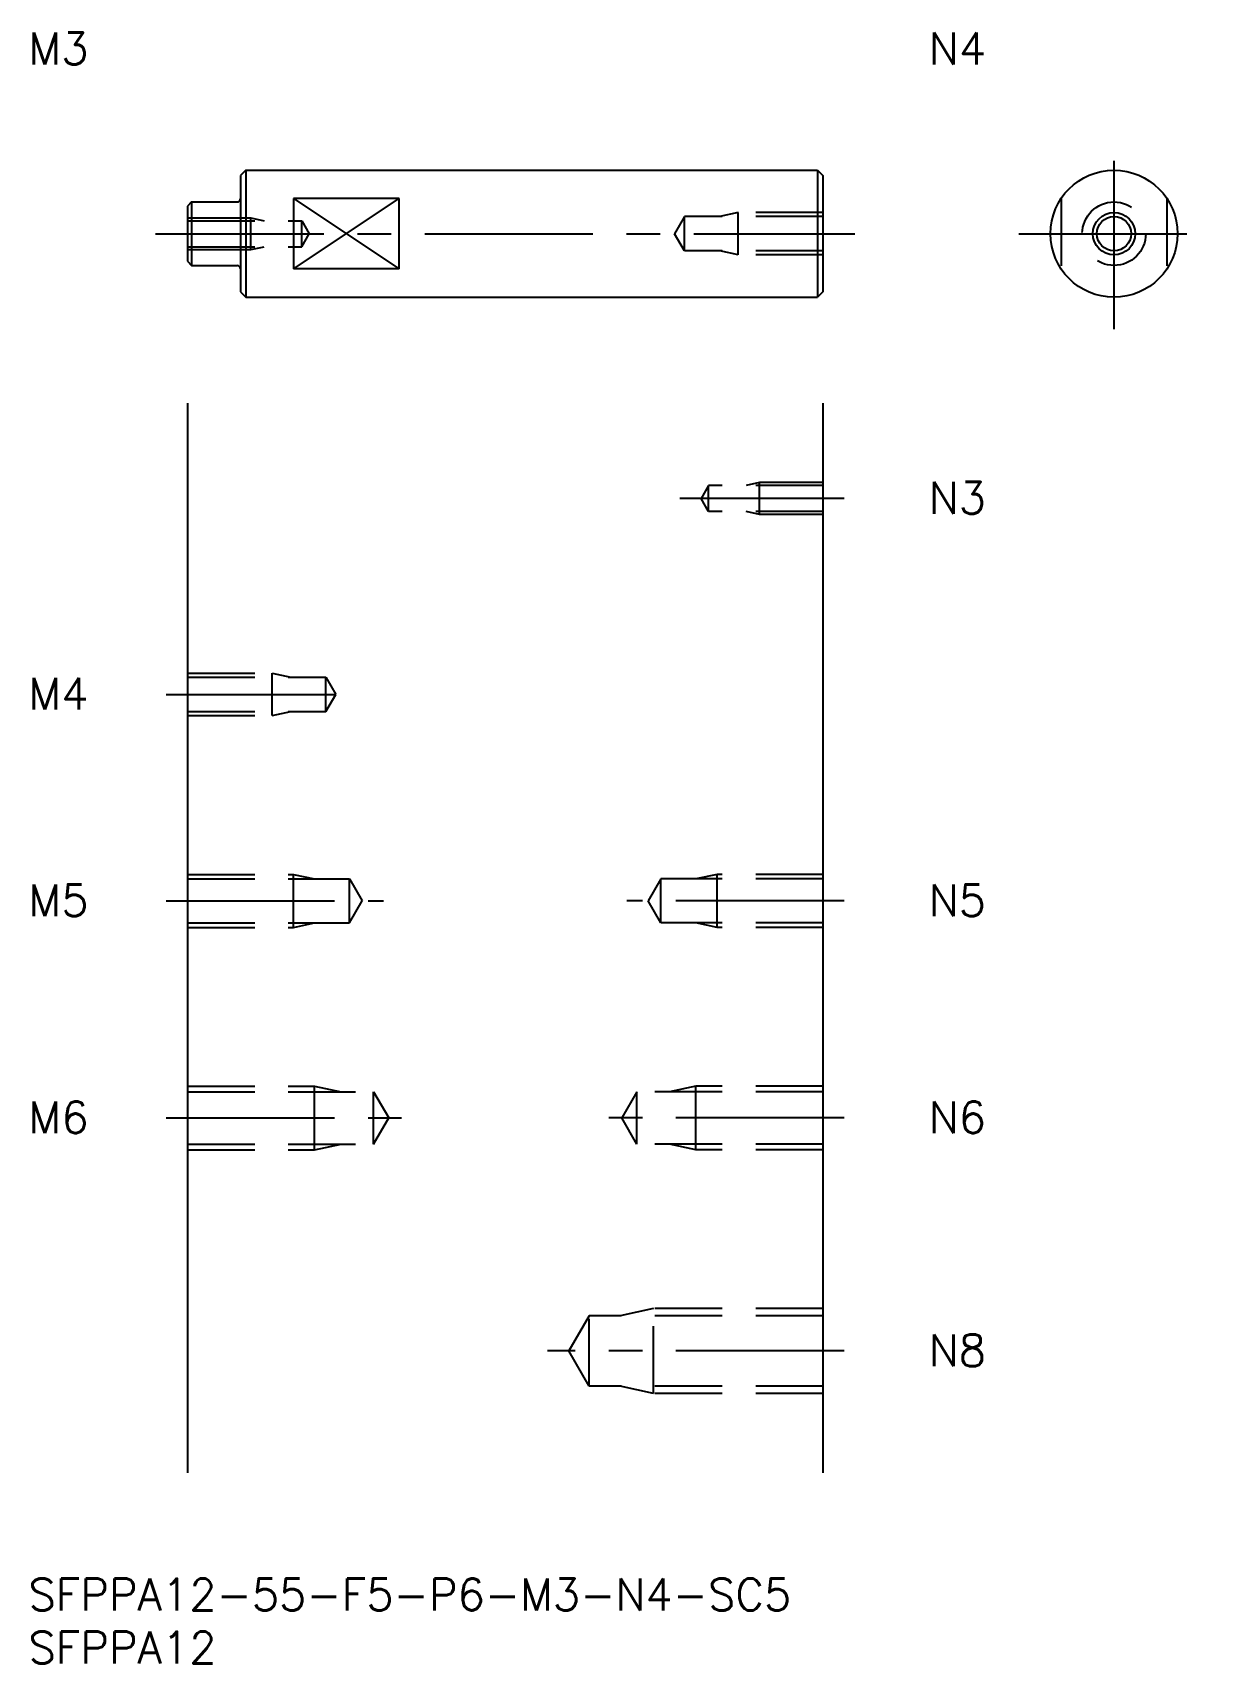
# Model space of a CAD drawing. Extents: x 0 to 111, y -8 to 146.
import ezdxf

# ---------------------------------------------------------------- set-up
doc = ezdxf.new("R2010")
doc.units = 0
doc.header["$LTSCALE"] = 0.5
doc.linetypes.add('CENTER', pattern=[50.8, 31.75, -6.35, 6.35, -6.35])
doc.linetypes.add('DASHED', pattern=[19.05, 12.7, -6.35])
for name, color, linetype in [('MSM_CENTER', 1, 'CENTER'), ('MSM_CONTINUOUS', 7, 'CONTINUOUS'), ('MSM_DASHED', 4, 'DASHED'), ('MSM_NARROW', 5, 'CONTINUOUS'), ('MSM_PART_NUMBER', 7, 'CONTINUOUS')]:
    doc.layers.add(name, color=color, linetype=linetype)
doc.styles.get("Standard").update_dxf_attribs({"font": 'txt.shx', "height": 3, "bigfont": 'bigfont.shx'})

# ---------------------------------------------------------------- blocks, each defined once
blk = doc.blocks.new('*U4')
at = {"layer": 'MSM_PART_NUMBER'}
blk.add_text('SFPPA12-55-F5-P6-M3-N4-SC5', height=3, dxfattribs=at).set_placement((0, -3))
blk = doc.blocks.new('*U5')
at = {"layer": 'MSM_PART_NUMBER'}
blk.add_text('SFPPA12', height=3, dxfattribs=at).set_placement((0, -8))
blk = doc.blocks.new('*U6')
at = {"layer": 'MSM_PART_NUMBER'}
blk.add_text('M6', height=3, dxfattribs=at).set_placement((0, 42.06))
blk = doc.blocks.new('*U7')
at = {"layer": 'MSM_PART_NUMBER'}
blk.add_text('M5', height=3, dxfattribs=at).set_placement((0, 62.56))
blk = doc.blocks.new('*U8')
at = {"layer": 'MSM_PART_NUMBER'}
blk.add_text('M4', height=3, dxfattribs=at).set_placement((0, 82.06))
blk = doc.blocks.new('*U9')
at = {"layer": 'MSM_PART_NUMBER'}
blk.add_text('M3', height=3, dxfattribs=at).set_placement((0, 142.99))
blk = doc.blocks.new('*U10')
at = {"layer": 'MSM_PART_NUMBER'}
blk.add_text('N8', height=3, dxfattribs=at).set_placement((85, 20.06))
blk = doc.blocks.new('*U11')
at = {"layer": 'MSM_PART_NUMBER'}
blk.add_text('N6', height=3, dxfattribs=at).set_placement((85, 42.06))
blk = doc.blocks.new('*U12')
at = {"layer": 'MSM_PART_NUMBER'}
blk.add_text('N5', height=3, dxfattribs=at).set_placement((85, 62.56))
blk = doc.blocks.new('*U13')
at = {"layer": 'MSM_PART_NUMBER'}
blk.add_text('N4', height=3, dxfattribs=at).set_placement((85, 142.99))
blk = doc.blocks.new('*U14')
at = {"layer": 'MSM_PART_NUMBER'}
blk.add_text('N3', height=3, dxfattribs=at).set_placement((85, 100.56))

msp = doc.modelspace()

# ---------------------------------------------------------------- linework, layer by layer
at = {"layer": 'MSM_CENTER'}
for p, q in [((102.48, 118), (102.48, 136)), ((12, 127), (78, 127)), ((93.48, 127), (111.48, 127)), ((77, 102), (61.5, 102)), ((13, 83.5), (31, 83.5)), ((13, 64), (33.5, 64)), ((77, 64), (56.5, 64)), ((13, 43.5), (36, 43.5)), ((77, 43.5), (54, 43.5)), ((77, 21.5), (49, 21.5))]:
    msp.add_line(p, q, dxfattribs=at)
at = {"layer": 'MSM_CONTINUOUS'}
for p, q in [((20.5, 133), (20, 132.5)), ((20, 132.5), (20, 121.5)), ((20.5, 133), (74.5, 133)), ((20.5, 133), (20.5, 121)), ((74.5, 133), (74.5, 121)), ((74.5, 133), (75, 132.5)), ((75, 132.5), (75, 121.5)), ((15.4, 130), (15, 129.6)), ((15, 129.6), (15, 124.4)), ((15.4, 130), (19.7, 130)), ((15.4, 130), (15.4, 124)), ((35, 130.32), (25, 130.32)), ((25, 130.32), (25, 123.68)), ((35, 123.68), (35, 130.32)), ((15, 124.4), (15.4, 124)), ((15.4, 124), (19.7, 124)), ((35, 123.68), (25, 123.68)), ((20, 121.5), (20.5, 121)), ((20.5, 121), (74.5, 121)), ((75, 121.5), (74.5, 121)), ((15, 111), (15, 10)), ((75, 111), (75, 10))]:
    msp.add_line(p, q, dxfattribs=at)
for radius in [6, 1.62]:
    msp.add_circle((102.48, 127), radius, dxfattribs=at)
for centre, start, end in [((19.7, 130.3), 270, 0), ((19.7, 123.7), 0, 90)]:
    msp.add_arc(centre, 0.3, start, end, dxfattribs=at)
at = {"layer": 'MSM_DASHED'}
for p, q in [((97.48, 130.32), (97.48, 123.68)), ((107.48, 130.32), (107.48, 123.68)), ((15, 128.5), (21, 128.5)), ((15, 128.23), (25.79, 128.23)), ((21, 128.5), (22.25, 128.23)), ((21, 125.5), (21, 128.5)), ((25.79, 125.77), (25.79, 128.23)), ((25.79, 128.23), (26.5, 127)), ((61.94, 128.62), (61, 127)), ((75, 128.62), (61.94, 128.62)), ((61.94, 125.38), (61.94, 128.62)), ((67, 129), (65.25, 128.62)), ((75, 129), (67, 129)), ((67, 125), (67, 129)), ((25.79, 125.77), (26.5, 127)), ((61.94, 125.38), (61, 127)), ((15, 125.77), (25.79, 125.77)), ((15, 125.5), (21, 125.5)), ((21, 125.5), (22.25, 125.77)), ((75, 125.38), (61.94, 125.38)), ((67, 125), (65.25, 125.38)), ((75, 125), (67, 125)), ((64.21, 103.23), (63.5, 102)), ((75, 103.23), (64.21, 103.23)), ((64.21, 100.77), (64.21, 103.23)), ((69, 103.5), (67.75, 103.23)), ((75, 103.5), (69, 103.5)), ((69, 100.5), (69, 103.5)), ((64.21, 100.77), (63.5, 102)), ((75, 100.77), (64.21, 100.77)), ((69, 100.5), (67.75, 100.77)), ((75, 100.5), (69, 100.5)), ((15, 85.5), (23, 85.5)), ((15, 85.12), (28.06, 85.12)), ((23, 81.5), (23, 85.5)), ((23, 85.5), (24.75, 85.12)), ((28.06, 81.88), (28.06, 85.12)), ((28.06, 85.12), (29, 83.5)), ((28.06, 81.88), (29, 83.5)), ((15, 81.88), (28.06, 81.88)), ((23, 81.5), (24.75, 81.88)), ((15, 81.5), (23, 81.5)), ((15, 66.5), (25, 66.5)), ((25, 61.5), (25, 66.5)), ((25, 66.5), (27, 66.07)), ((65, 66.5), (63, 66.07)), ((75, 66.5), (65, 66.5)), ((65, 61.5), (65, 66.5)), ((15, 66.07), (30.31, 66.07)), ((30.31, 61.93), (30.31, 66.07)), ((30.31, 66.07), (31.5, 64)), ((59.69, 66.07), (58.5, 64)), ((75, 66.07), (59.69, 66.07)), ((59.69, 61.93), (59.69, 66.07)), ((30.31, 61.93), (31.5, 64)), ((59.69, 61.93), (58.5, 64)), ((15, 61.93), (30.31, 61.93)), ((25, 61.5), (27, 61.93)), ((75, 61.93), (59.69, 61.93)), ((65, 61.5), (63, 61.93)), ((15, 61.5), (25, 61.5)), ((75, 61.5), (65, 61.5)), ((15, 46.5), (27, 46.5)), ((27, 40.5), (27, 46.5)), ((27, 46.5), (29.5, 45.96)), ((63, 46.5), (60.5, 45.96)), ((75, 46.5), (63, 46.5)), ((63, 40.5), (63, 46.5)), ((15, 45.96), (32.58, 45.96)), ((32.58, 41.04), (32.58, 45.96)), ((32.58, 45.96), (34, 43.5)), ((57.42, 45.96), (56, 43.5)), ((75, 45.96), (57.42, 45.96)), ((57.42, 41.04), (57.42, 45.96)), ((32.58, 41.04), (34, 43.5)), ((57.42, 41.04), (56, 43.5)), ((15, 41.04), (32.58, 41.04)), ((15, 40.5), (27, 40.5)), ((27, 40.5), (29.5, 41.04)), ((75, 41.04), (57.42, 41.04)), ((63, 40.5), (60.5, 41.04)), ((75, 40.5), (63, 40.5)), ((52.92, 24.82), (51, 21.5)), ((52.92, 18.18), (52.92, 24.82)), ((75, 24.82), (52.92, 24.82)), ((59, 25.5), (55.87, 24.82)), ((59, 17.5), (59, 25.5)), ((75, 25.5), (59, 25.5)), ((52.92, 18.18), (51, 21.5)), ((75, 18.18), (52.92, 18.18)), ((59, 17.5), (55.87, 18.18)), ((75, 17.5), (59, 17.5))]:
    msp.add_line(p, q, dxfattribs=at)
msp.add_circle((102.48, 127), 3, dxfattribs=at)
at = {"layer": 'MSM_NARROW'}
for p, q in [((25, 130.32), (35, 123.68)), ((25, 123.68), (35, 130.32))]:
    msp.add_line(p, q, dxfattribs=at)
msp.add_circle((102.48, 127), 2, dxfattribs=at)

# ---------------------------------------------------------------- block references
at = {"layer": 'MSM_CONTINUOUS'}
for name in ['*U9', '*U13', '*U14', '*U8', '*U7', '*U12', '*U6', '*U11', '*U10', '*U4', '*U5']:
    msp.add_blockref(name, (0, 0), dxfattribs=at)

doc.saveas('drawing.dxf')
